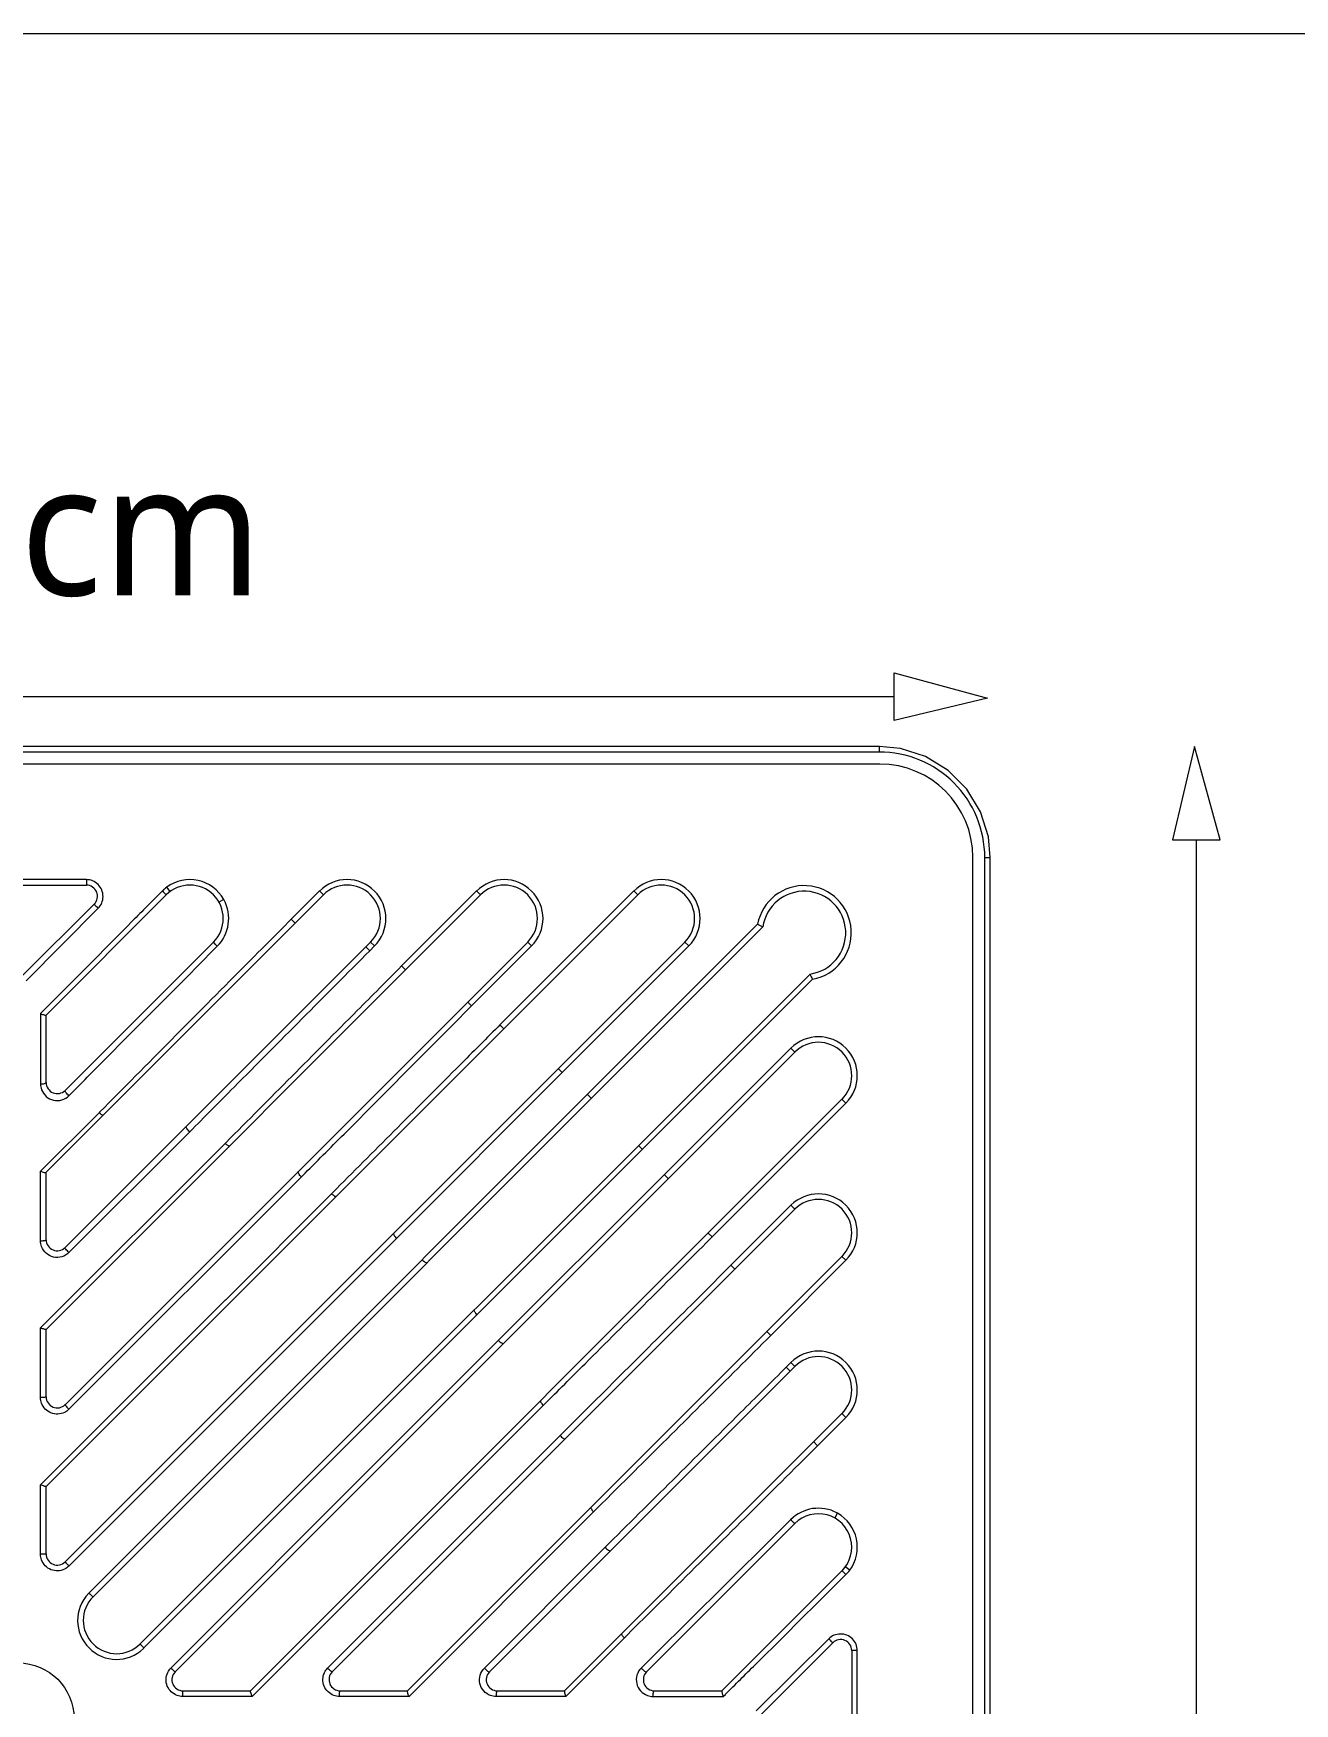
# Model space of a CAD drawing. Header units: millimetres. Extents: x 4267 to 8467, y 166 to 3136.
# Drawn here: x 7775.6 to 7967.4, y 2143 to 2396.8 of the extents above; entities that cross this region are included whole.
import ezdxf

# ---------------------------------------------------------------- set-up
doc = ezdxf.new("R2010")
doc.units = ezdxf.units.MM
doc.styles.add('微軟正黑體', font='Microsoft JhengHei.ttf')

msp = doc.modelspace()

# ---------------------------------------------------------------- linework, layer by layer
at = {"lineweight": 5}
for p, q in [((6058.11, 2396.82, 163.19), (8279.75, 2396.82, 163.19)), ((7639.81, 2296.01, -163.19), (7906.5, 2296.01, -163.19)), ((7952.42, 2274.23, -163.19), (7952.42, 2007.12, -163.19))]:
    msp.add_line(p, q, dxfattribs=at)
at = {"linetype": 'Continuous', "lineweight": 5}
for p, q in [((7904.25, 2288.43, -163.19), (7642.48, 2288.43, -163.19)), ((7904.25, 2287.58, -163.19), (7642.48, 2287.58, -163.19)), ((7904.25, 2287.58, -163.19), (7904.25, 2288.43, -163.19)), ((7907.46, 2288.12, -163.19), (7904.25, 2288.43, -163.19)), ((7911.28, 2286.89, -163.19), (7907.46, 2288.12, -163.19)), ((7904.28, 2285.77, -163.19), (7642.44, 2285.77, -163.19)), ((7914.71, 2284.8, -163.19), (7911.28, 2286.89, -163.19)), ((7917.54, 2281.95, -163.19), (7914.71, 2284.8, -163.19)), ((7919.62, 2278.51, -163.19), (7917.54, 2281.95, -163.19)), ((7920.82, 2274.7, -163.19), (7919.62, 2278.51, -163.19)), ((7921.11, 2271.56, -163.19), (7920.82, 2274.7, -163.19)), ((7918.45, 2009.75, -163.19), (7918.45, 2271.6, -163.19)), ((7920.27, 2271.56, -163.19), (7921.11, 2271.56, -163.19)), ((7920.27, 2009.79, -163.19), (7920.27, 2271.56, -163.19)), ((7921.11, 2009.79, -163.19), (7921.11, 2271.56, -163.19)), ((7783.69, 2268.2, -163.19), (7763.03, 2268.2, -163.19)), ((7763.03, 2267.36, -163.19), (7783.7, 2267.36, -163.19)), ((7783.69, 2268.2, -163.19), (7783.7, 2267.36, -163.19)), ((7796.42, 2266.37, -163.19), (7795.92, 2267.05, -163.19)), ((7777.57, 2223.71, -163.19), (7819.73, 2265.88, -163.19)), ((7795.84, 2265.88, -163.19), (7777.58, 2247.62, -163.19)), ((7777.58, 2199.83, -163.19), (7843.62, 2265.88, -163.19)), ((7777.58, 2175.95, -163.19), (7867.51, 2265.88, -163.19)), ((7804.58, 2265.2, -163.19), (7803.84, 2264.78, -163.19)), ((7814.83, 2262.17, -163.19), (7819.13, 2266.47, -163.19)), ((7819.73, 2265.88, -163.19), (7819.13, 2266.47, -163.19)), ((7831.62, 2255.07, -163.19), (7843.02, 2266.47, -163.19)), ((7843.62, 2265.88, -163.19), (7843.02, 2266.47, -163.19)), ((7846.57, 2246.13, -163.19), (7866.91, 2266.47, -163.19)), ((7867.51, 2265.88, -163.19), (7866.91, 2266.47, -163.19)), ((7784.89, 2264.48, -163.19), (7773.96, 2253.55, -163.19)), ((7774.55, 2252.84, -163.19), (7785.48, 2263.85, -163.19)), ((7815.43, 2261.57, -163.19), (7814.83, 2262.17, -163.19)), ((7784.09, 2159.75, -163.19), (7885.74, 2261.42, -163.19)), ((7784.71, 2159.19, -163.19), (7886.53, 2261.01, -163.19)), ((7803.01, 2258.71, -163.19), (7780.47, 2236.17, -163.19)), ((7780.47, 2212.28, -163.19), (7826.9, 2258.71, -163.19)), ((7780.47, 2188.39, -163.19), (7850.79, 2258.71, -163.19)), ((7780.47, 2164.5, -163.19), (7874.67, 2258.71, -163.19)), ((7826.79, 2257.4, -163.19), (7826.19, 2258, -163.19)), ((7827.5, 2258.11, -163.19), (7826.79, 2257.4, -163.19)), ((7826.9, 2258.71, -163.19), (7827.5, 2258.11, -163.19)), ((7851.38, 2258.11, -163.19), (7842.26, 2248.99, -163.19)), ((7851.38, 2258.11, -163.19), (7850.79, 2258.71, -163.19)), ((7875.27, 2258.11, -163.19), (7856.04, 2238.88, -163.19)), ((7875.27, 2258.11, -163.19), (7874.67, 2258.71, -163.19)), ((7832.22, 2254.47, -163.19), (7831.62, 2255.07, -163.19)), ((7791.87, 2152.02, -163.19), (7893.7, 2253.84, -163.19)), ((7792.44, 2151.41, -163.19), (7894.1, 2253.05, -163.19)), ((7842.26, 2248.99, -163.19), (7841.67, 2249.59, -163.19)), ((7776.74, 2247.83, -163.19), (7776.73, 2237.15, -163.19)), ((7777.05, 2248.14, -163.19), (7776.74, 2247.83, -163.19)), ((7777.58, 2237.36, -163.19), (7777.58, 2247.62, -163.19)), ((7846.57, 2246.13, -163.19), (7846.28, 2245.84, -163.19)), ((7847.16, 2245.53, -163.19), (7846.57, 2246.13, -163.19)), ((7891.4, 2241.99, -163.19), (7797.19, 2147.78, -163.19)), ((7890.8, 2242.58, -163.19), (7870.17, 2221.96, -163.19)), ((7890.8, 2242.58, -163.19), (7891.4, 2241.99, -163.19)), ((7856.04, 2238.88, -163.19), (7855.44, 2239.48, -163.19)), ((7830.85, 2213.65, -163.19), (7856.04, 2238.88, -163.19)), ((7808.64, 2144.9, -163.19), (7898.56, 2234.82, -163.19)), ((7860.46, 2234.94, -163.19), (7859.86, 2235.53, -163.19)), ((7899.16, 2234.22, -163.19), (7878.82, 2213.88, -163.19)), ((7899.16, 2234.22, -163.19), (7898.56, 2234.82, -163.19)), ((7776.73, 2223.87, -163.19), (7785.63, 2232.76, -163.19)), ((7785.75, 2232.89, -163.19), (7785.63, 2232.76, -163.19)), ((7799.4, 2229.85, -163.19), (7781.05, 2211.51, -163.19)), ((7776.73, 2200.05, -163.19), (7804.94, 2228.25, -163.19)), ((7868.22, 2227.17, -163.19), (7867.62, 2227.77, -163.19)), ((7776.73, 2213.3, -163.19), (7776.73, 2223.87, -163.19)), ((7777.58, 2213.47, -163.19), (7777.58, 2223.73, -163.19)), ((7816.54, 2223.17, -163.19), (7781.05, 2187.69, -163.19)), ((7870.17, 2221.96, -163.19), (7846.5, 2198.33, -163.19)), ((7872.16, 2222.76, -163.19), (7871.57, 2223.35, -163.19)), ((7804.82, 2204.3, -163.19), (7821.13, 2220.61, -163.19)), ((7821.13, 2220.61, -163.19), (7820.97, 2220.45, -163.19)), ((7891.4, 2218.1, -163.19), (7821.08, 2147.78, -163.19)), ((7881.68, 2209.58, -163.19), (7890.8, 2218.7, -163.19)), ((7890.8, 2218.7, -163.19), (7891.4, 2218.1, -163.19)), ((7878.82, 2213.88, -163.19), (7878.22, 2214.48, -163.19)), ((7878.53, 2213.59, -163.19), (7878.82, 2213.88, -163.19)), ((7830.85, 2213.65, -163.19), (7812.86, 2195.66, -163.19)), ((7832.52, 2144.89, -163.19), (7898.56, 2210.93, -163.19)), ((7882.27, 2208.98, -163.19), (7881.68, 2209.58, -163.19)), ((7899.16, 2210.34, -163.19), (7887.76, 2198.93, -163.19)), ((7899.16, 2210.34, -163.19), (7898.56, 2210.93, -163.19)), ((7777.02, 2176.52, -163.19), (7804.83, 2204.31, -163.19)), ((7776.73, 2189.47, -163.19), (7776.73, 2200.05, -163.19)), ((7777.58, 2189.59, -163.19), (7777.58, 2199.84, -163.19)), ((7887.76, 2198.93, -163.19), (7887.16, 2199.53, -163.19)), ((7846.5, 2198.33, -163.19), (7828.36, 2180.19, -163.19)), ((7812.86, 2195.66, -163.19), (7781.05, 2163.86, -163.19)), ((7891.4, 2194.21, -163.19), (7844.97, 2147.78, -163.19)), ((7890.09, 2194.1, -163.19), (7890.8, 2194.81, -163.19)), ((7890.69, 2193.5, -163.19), (7890.09, 2194.1, -163.19)), ((7891.4, 2194.21, -163.19), (7890.8, 2194.81, -163.19)), ((7837, 2172.14, -163.19), (7853.3, 2188.44, -163.19)), ((7853.14, 2188.28, -163.19), (7853.3, 2188.44, -163.19)), ((7856.4, 2144.88, -163.19), (7898.56, 2187.05, -163.19)), ((7899.16, 2186.45, -163.19), (7894.85, 2182.14, -163.19)), ((7899.16, 2186.45, -163.19), (7898.56, 2187.05, -163.19)), ((7855.86, 2183.86, -163.19), (7820.37, 2148.36, -163.19)), ((7894.85, 2182.14, -163.19), (7894.26, 2182.74, -163.19)), ((7796.55, 2148.36, -163.19), (7828.36, 2180.19, -163.19)), ((7776.73, 2176.23, -163.19), (7777.02, 2176.52, -163.19)), ((7776.73, 2165.65, -163.19), (7776.73, 2176.23, -163.19)), ((7777.58, 2165.7, -163.19), (7777.58, 2175.95, -163.19)), ((7837, 2172.14, -163.19), (7809.2, 2144.34, -163.19)), ((7832.74, 2144.05, -163.19), (7860.93, 2172.25, -163.19)), ((7897.47, 2171.15, -163.19), (7897.88, 2171.89, -163.19)), ((7891.4, 2170.32, -163.19), (7868.85, 2147.78, -163.19)), ((7844.2, 2148.36, -163.19), (7862.54, 2166.71, -163.19)), ((7898.56, 2163.16, -163.19), (7880.3, 2144.9, -163.19)), ((7899.74, 2163.23, -163.19), (7899.06, 2163.73, -163.19)), ((7856.56, 2144.05, -163.19), (7865.58, 2153.07, -163.19)), ((7865.45, 2152.94, -163.19), (7865.58, 2153.07, -163.19)), ((7896.54, 2152.8, -163.19), (7885.53, 2141.87, -163.19)), ((7897.16, 2152.2, -163.19), (7886.23, 2141.27, -163.19)), ((7900.89, 2151.01, -163.19), (7900.05, 2151.01, -163.19)), ((7900.05, 2151.01, -163.19), (7900.05, 2130.34, -163.19)), ((7900.89, 2130.34, -163.19), (7900.89, 2151.01, -163.19)), ((7808.91, 2144.05, -163.19), (7798.34, 2144.05, -163.19)), ((7798.38, 2144.9, -163.19), (7808.64, 2144.9, -163.19)), ((7809.2, 2144.34, -163.19), (7808.91, 2144.05, -163.19)), ((7832.74, 2144.05, -163.19), (7822.16, 2144.05, -163.19)), ((7822.27, 2144.9, -163.19), (7832.53, 2144.9, -163.19)), ((7856.56, 2144.05, -163.19), (7845.98, 2144.05, -163.19)), ((7846.16, 2144.9, -163.19), (7856.41, 2144.9, -163.19)), ((7869.84, 2144.05, -163.19), (7880.51, 2144.05, -163.19)), ((7870.05, 2144.9, -163.19), (7880.3, 2144.9, -163.19)), ((7880.51, 2144.05, -163.19), (7880.83, 2144.36, -163.19))]:
    msp.add_line(p, q, dxfattribs=at)
at = {"lineweight": 5, "elevation": -163.19}
for points in [[(7920.69, 2295.76), (7906.5, 2292.38), (7906.5, 2299.65)], [(7952.17, 2288.43), (7948.78, 2274.23), (7956.06, 2274.23)]]:
    msp.add_lwpolyline(points, close=True, dxfattribs=at)
at = {"linetype": 'Continuous', "lineweight": 5}
msp.add_circle((7773.36, 2140.68, -163.19), 8.45, dxfattribs=at)
for centre, radius, start, end in [((7904.25, 2271.57, -163.19), 16.02, 359.9712, 90.0288), ((7783.7, 2265.67, -163.19), 1.69, 315, 90), ((7799.46, 2262.28, -163.19), 5.94, 126.5832, 135.1786), ((7799.43, 2262.29, -163.19), 5.07, 315, 135), ((7799.43, 2262.29, -163.19), 5.91, 29.4142, 126.3919), ((7823.32, 2262.29, -163.19), 5.91, 315, 135), ((7823.32, 2262.29, -163.19), 5.07, 315, 135), ((7847.2, 2262.29, -163.19), 5.91, 315, 135), ((7847.2, 2262.29, -163.19), 5.07, 315, 135), ((7871.09, 2262.29, -163.19), 5.91, 315, 135), ((7871.09, 2262.29, -163.19), 5.07, 315, 135), ((7892.8, 2260.11, -163.19), 7.18, 280.4397, 169.5603), ((7799.35, 2262.28, -163.19), 5.98, 315.1876, 28.0737), ((7799.44, 2262.32, -163.19), 5.89, 28.1377, 29.2197), ((7892.8, 2260.11, -163.19), 6.33, 278.1301, 171.8699), ((7906.84, 2301.57, -163.19), 45.36, 242.2791, 243.3999), ((7932.73, 2273.37, -163.19), 43.65, 206.5781, 207.7429), ((7894.98, 2238.4, -163.19), 5.91, 315, 135), ((7894.98, 2238.4, -163.19), 5.07, 315, 135), ((7779.27, 2237.36, -163.19), 1.69, 180, 315), ((7894.98, 2214.52, -163.19), 5.91, 315, 135), ((7894.98, 2214.52, -163.19), 5.07, 315, 135), ((7779.27, 2213.47, -163.19), 1.69, 180, 315), ((7894.98, 2190.63, -163.19), 5.91, 315, 135), ((7894.98, 2190.63, -163.19), 5.07, 315, 135), ((7779.27, 2189.59, -163.19), 1.69, 180, 315), ((7894.97, 2166.67, -163.19), 5.98, 61.9337, 134.812), ((7894.98, 2166.74, -163.19), 5.07, 315, 135.003), ((7895.01, 2166.76, -163.19), 5.88, 60.7772, 61.8671), ((7894.98, 2166.74, -163.19), 5.91, 323.6081, 60.5858), ((7779.27, 2165.7, -163.19), 1.69, 180, 315), ((7894.96, 2166.78, -163.19), 5.95, 314.8254, 323.4114), ((7788.27, 2155.58, -163.19), 5.9, 135.9457, 314.0582), ((7788.29, 2155.61, -163.19), 5.07, 135, 315), ((7788.25, 2155.6, -163.19), 5.87, 135.0413, 135.9247), ((7788.31, 2155.54, -163.19), 5.85, 314.1024, 314.9864), ((7898.36, 2151.01, -163.19), 1.69, 0, 135), ((7798.38, 2146.59, -163.19), 1.69, 135, 270), ((7822.27, 2146.59, -163.19), 1.69, 135, 270), ((7846.16, 2146.59, -163.19), 1.69, 135, 270), ((7870.05, 2146.59, -163.19), 1.69, 134.9951, 270), ((7869.84, 2146.64, -163.19), 2.59, 250.4574, 269.9294)]:
    msp.add_arc(centre, radius, start, end, dxfattribs=at)
msp.add_ellipse((7904.25, 2271.56, -163.19), major_axis=(10.06, 10.06), ratio=0.997265, start_param=-0.784029, end_param=0.784029, dxfattribs=at)
for points in [[(7784.65, 2268.01, -163.19), (7784.35, 2268.14, -163.19), (7784.02, 2268.2, -163.19), (7783.69, 2268.2, -163.19)], [(7785.48, 2263.85, -163.19), (7785.71, 2264.08, -163.19), (7785.9, 2264.36, -163.19), (7786.03, 2264.66, -163.19)], [(7776.73, 2237.15, -163.19), (7776.73, 2236.85, -163.19), (7776.79, 2236.55, -163.19), (7776.89, 2236.27, -163.19)], [(7776.88, 2212.44, -163.19), (7776.78, 2212.71, -163.19), (7776.74, 2213.01, -163.19), (7776.73, 2213.3, -163.19)], [(7776.88, 2188.62, -163.19), (7776.78, 2188.89, -163.19), (7776.73, 2189.19, -163.19), (7776.73, 2189.47, -163.19)], [(7781.05, 2187.69, -163.19), (7780.85, 2187.49, -163.19), (7780.62, 2187.33, -163.19), (7780.38, 2187.21, -163.19)], [(7776.88, 2164.8, -163.19), (7776.78, 2165.07, -163.19), (7776.73, 2165.36, -163.19), (7776.73, 2165.65, -163.19)], [(7781.05, 2163.86, -163.19), (7780.86, 2163.67, -163.19), (7780.63, 2163.5, -163.19), (7780.38, 2163.38, -163.19)], [(7897.34, 2153.34, -163.19), (7897.05, 2153.21, -163.19), (7896.77, 2153.03, -163.19), (7896.54, 2152.8, -163.19)], [(7900.89, 2151.01, -163.19), (7900.89, 2151.33, -163.19), (7900.82, 2151.67, -163.19), (7900.7, 2151.97, -163.19)], [(7796.07, 2147.68, -163.19), (7796.19, 2147.93, -163.19), (7796.35, 2148.17, -163.19), (7796.55, 2148.36, -163.19)], [(7819.89, 2147.69, -163.19), (7820.01, 2147.93, -163.19), (7820.18, 2148.17, -163.19), (7820.37, 2148.36, -163.19)], [(7798.34, 2144.05, -163.19), (7798.05, 2144.05, -163.19), (7797.76, 2144.1, -163.19), (7797.49, 2144.19, -163.19)], [(7822.16, 2144.05, -163.19), (7821.88, 2144.05, -163.19), (7821.59, 2144.1, -163.19), (7821.32, 2144.19, -163.19)], [(7845.98, 2144.05, -163.19), (7845.7, 2144.05, -163.19), (7845.41, 2144.1, -163.19), (7845.14, 2144.19, -163.19)]]:
    msp.add_open_spline(points, degree=3, dxfattribs=at)
for points, knots in [([(7786.03, 2264.66, -163.19), (7786.28, 2265.26, -163.19), (7786.31, 2266.73, -163.19), (7785.25, 2267.77, -163.19), (7784.65, 2268.01, -163.19)], [0, 0, 0, 0, 0.500079, 1, 1, 1, 1]), ([(7795.25, 2266.47, -163.19), (7793.72, 2264.94, -163.19), (7787.66, 2258.83, -163.19), (7781.59, 2252.72, -163.19), (7777.04, 2248.14, -163.19)], [0, 0, 0, 0, 0.250619, 1, 1, 1, 1]), ([(7795.25, 2266.47, -163.19), (7795.32, 2266.39, -163.19), (7795.46, 2266.26, -163.19), (7795.63, 2266.09, -163.19), (7795.74, 2265.98, -163.19), (7795.79, 2265.92, -163.19), (7795.82, 2265.9, -163.19), (7795.84, 2265.87, -163.19), (7795.84, 2265.88, -163.19)], [0, 0, 0, 0, 0.370707, 0.707462, 0.833721, 0.925324, 0.981129, 1, 1, 1, 1]), ([(7785.48, 2263.85, -163.19), (7785.41, 2263.92, -163.19), (7785.27, 2264.07, -163.19), (7785.09, 2264.24, -163.19), (7784.99, 2264.36, -163.19), (7784.93, 2264.42, -163.19), (7784.91, 2264.45, -163.19), (7784.89, 2264.47, -163.19), (7784.89, 2264.48, -163.19)], [0, 0, 0, 0, 0.371449, 0.709004, 0.834834, 0.925679, 0.980868, 1, 1, 1, 1]), ([(7814.83, 2262.17, -163.19), (7812.38, 2259.71, -163.19), (7802.69, 2249.96, -163.19), (7792.99, 2240.2, -163.19), (7785.75, 2232.89, -163.19)], [0, 0, 0, 0, 0.252174, 1, 1, 1, 1]), ([(7781.05, 2235.35, -163.19), (7782.91, 2237.23, -163.19), (7790.42, 2244.81, -163.19), (7797.94, 2252.38, -163.19), (7803.6, 2258.07, -163.19)], [0, 0, 0, 0, 0.247974, 1, 1, 1, 1]), ([(7799.4, 2229.85, -163.19), (7801.65, 2232.12, -163.19), (7810.77, 2241.31, -163.19), (7819.9, 2250.49, -163.19), (7826.79, 2257.4, -163.19)], [0, 0, 0, 0, 0.246596, 1, 1, 1, 1]), ([(7803.6, 2258.07, -163.19), (7803.52, 2258.14, -163.19), (7803.37, 2258.29, -163.19), (7803.21, 2258.47, -163.19), (7803.1, 2258.59, -163.19), (7803.05, 2258.65, -163.19), (7803.03, 2258.68, -163.19), (7803.01, 2258.7, -163.19), (7803.01, 2258.71, -163.19)], [0, 0, 0, 0, 0.37424, 0.711844, 0.836541, 0.926002, 0.980239, 1, 1, 1, 1]), ([(7831.62, 2255.07, -163.19), (7829.37, 2252.81, -163.19), (7820.47, 2243.88, -163.19), (7811.58, 2234.93, -163.19), (7804.94, 2228.25, -163.19)], [0, 0, 0, 0, 0.252611, 1, 1, 1, 1]), ([(7776.74, 2247.83, -163.19), (7776.83, 2247.79, -163.19), (7777.01, 2247.72, -163.19), (7777.27, 2247.64, -163.19), (7777.44, 2247.6, -163.19), (7777.56, 2247.59, -163.19), (7777.58, 2247.61, -163.19)], [0, 0, 0, 0, 0.354367, 0.664854, 0.89009, 1, 1, 1, 1]), ([(7816.54, 2223.17, -163.19), (7818.65, 2225.29, -163.19), (7827.22, 2233.9, -163.19), (7835.8, 2242.51, -163.19), (7842.26, 2248.99, -163.19)], [0, 0, 0, 0, 0.246085, 1, 1, 1, 1]), ([(7846.28, 2245.84, -163.19), (7844.17, 2243.71, -163.19), (7838.87, 2238.42, -163.19), (7830.5, 2230, -163.19), (7824.22, 2223.74, -163.19), (7821.13, 2220.61, -163.19)], [0, 0, 0, 0, 0.252912, 0.629676, 1, 1, 1, 1]), ([(7776.73, 2237.15, -163.19), (7776.94, 2237.15, -163.19), (7777.22, 2237.17, -163.19), (7777.5, 2237.26, -163.19), (7777.58, 2237.33, -163.19), (7777.58, 2237.36, -163.19)], [0, 0, 0, 0, 0.683487, 0.895207, 1, 1, 1, 1]), ([(7776.89, 2236.27, -163.19), (7777.03, 2235.89, -163.19), (7777.51, 2235.16, -163.19), (7778.68, 2234.56, -163.19), (7780, 2234.6, -163.19), (7780.75, 2235.05, -163.19), (7781.05, 2235.35, -163.19)], [0, 0, 0, 0, 0.247169, 0.498097, 0.750406, 1, 1, 1, 1]), ([(7781.05, 2235.35, -163.19), (7780.96, 2235.43, -163.19), (7780.8, 2235.59, -163.19), (7780.6, 2235.84, -163.19), (7780.48, 2236.01, -163.19), (7780.45, 2236.14, -163.19), (7780.47, 2236.17, -163.19)], [0, 0, 0, 0, 0.344483, 0.679238, 0.906414, 1, 1, 1, 1]), ([(7786.25, 2232.4, -163.19), (7786.24, 2232.38, -163.19), (7786.14, 2232.39, -163.19), (7785.93, 2232.5, -163.19), (7785.75, 2232.65, -163.19), (7785.63, 2232.76, -163.19)], [0, 0, 0, 0, 0.10779, 0.321419, 1, 1, 1, 1]), ([(7799.4, 2229.85, -163.19), (7799.23, 2230.01, -163.19), (7799.03, 2230.24, -163.19), (7798.86, 2230.51, -163.19), (7798.84, 2230.65, -163.19), (7798.86, 2230.68, -163.19)], [0, 0, 0, 0, 0.66444, 0.894409, 1, 1, 1, 1]), ([(7805.47, 2227.72, -163.19), (7805.44, 2227.7, -163.19), (7805.34, 2227.71, -163.19), (7805.11, 2227.82, -163.19), (7804.92, 2227.98, -163.19), (7804.79, 2228.1, -163.19)], [0, 0, 0, 0, 0.11404, 0.330177, 1, 1, 1, 1]), ([(7776.73, 2223.87, -163.19), (7776.91, 2223.8, -163.19), (7777.15, 2223.72, -163.19), (7777.43, 2223.68, -163.19), (7777.55, 2223.69, -163.19), (7777.57, 2223.71, -163.19)], [0, 0, 0, 0, 0.646333, 0.87254, 1, 1, 1, 1]), ([(7816.38, 2223.01, -163.19), (7816.23, 2223.16, -163.19), (7816.04, 2223.39, -163.19), (7815.88, 2223.66, -163.19), (7815.87, 2223.79, -163.19), (7815.9, 2223.82, -163.19)], [0, 0, 0, 0, 0.661589, 0.88937, 1, 1, 1, 1]), ([(7820.97, 2220.45, -163.19), (7821.11, 2220.32, -163.19), (7821.31, 2220.16, -163.19), (7821.55, 2220.04, -163.19), (7821.66, 2220.03, -163.19), (7821.69, 2220.05, -163.19)], [0, 0, 0, 0, 0.664403, 0.882735, 1, 1, 1, 1]), ([(7830.4, 2214.43, -163.19), (7830.37, 2214.41, -163.19), (7830.38, 2214.28, -163.19), (7830.52, 2214.02, -163.19), (7830.7, 2213.8, -163.19), (7830.85, 2213.65, -163.19)], [0, 0, 0, 0, 0.117018, 0.338559, 1, 1, 1, 1]), ([(7776.73, 2213.3, -163.19), (7776.93, 2213.3, -163.19), (7777.21, 2213.31, -163.19), (7777.48, 2213.38, -163.19), (7777.58, 2213.44, -163.19), (7777.58, 2213.47, -163.19)], [0, 0, 0, 0, 0.677634, 0.897004, 1, 1, 1, 1]), ([(7781.05, 2211.51, -163.19), (7780.75, 2211.21, -163.19), (7779.99, 2210.76, -163.19), (7778.68, 2210.72, -163.19), (7777.52, 2211.32, -163.19), (7777.02, 2212.05, -163.19), (7776.88, 2212.44, -163.19)], [0, 0, 0, 0, 0.249685, 0.501097, 0.751766, 1, 1, 1, 1]), ([(7781.05, 2211.51, -163.19), (7780.96, 2211.59, -163.19), (7780.81, 2211.75, -163.19), (7780.61, 2211.98, -163.19), (7780.5, 2212.14, -163.19), (7780.45, 2212.26, -163.19), (7780.47, 2212.28, -163.19)], [0, 0, 0, 0, 0.350713, 0.687045, 0.913105, 1, 1, 1, 1]), ([(7853.3, 2188.44, -163.19), (7855.37, 2190.49, -163.19), (7860.59, 2195.71, -163.19), (7869.01, 2204.08, -163.19), (7875.33, 2210.43, -163.19), (7878.53, 2213.59, -163.19)], [0, 0, 0, 0, 0.245979, 0.621002, 1, 1, 1, 1]), ([(7834.75, 2210.4, -163.19), (7834.89, 2210.27, -163.19), (7835.1, 2210.09, -163.19), (7835.36, 2209.96, -163.19), (7835.48, 2209.96, -163.19), (7835.5, 2209.98, -163.19)], [0, 0, 0, 0, 0.661899, 0.881929, 1, 1, 1, 1]), ([(7881.68, 2209.58, -163.19), (7879.5, 2207.41, -163.19), (7870.9, 2198.83, -163.19), (7862.29, 2190.26, -163.19), (7855.86, 2183.85, -163.19)], [0, 0, 0, 0, 0.252826, 1, 1, 1, 1]), ([(7843.09, 2202.06, -163.19), (7842.95, 2202.2, -163.19), (7842.78, 2202.41, -163.19), (7842.65, 2202.67, -163.19), (7842.64, 2202.79, -163.19), (7842.67, 2202.82, -163.19)], [0, 0, 0, 0, 0.661899, 0.881929, 1, 1, 1, 1]), ([(7777.58, 2199.83, -163.19), (7777.56, 2199.81, -163.19), (7777.44, 2199.83, -163.19), (7777.26, 2199.86, -163.19), (7777.01, 2199.94, -163.19), (7776.83, 2200.01, -163.19), (7776.73, 2200.05, -163.19)], [0, 0, 0, 0, 0.110591, 0.336072, 0.646339, 1, 1, 1, 1]), ([(7860.93, 2172.25, -163.19), (7863.14, 2174.44, -163.19), (7872.08, 2183.33, -163.19), (7881.02, 2192.23, -163.19), (7887.76, 2198.93, -163.19)], [0, 0, 0, 0, 0.246442, 1, 1, 1, 1]), ([(7846.34, 2198.16, -163.19), (7846.48, 2198.02, -163.19), (7846.7, 2197.83, -163.19), (7846.97, 2197.69, -163.19), (7847.09, 2197.69, -163.19), (7847.12, 2197.71, -163.19)], [0, 0, 0, 0, 0.661441, 0.882982, 1, 1, 1, 1]), ([(7890.09, 2194.1, -163.19), (7887.77, 2191.79, -163.19), (7878.6, 2182.66, -163.19), (7869.41, 2173.53, -163.19), (7862.54, 2166.71, -163.19)], [0, 0, 0, 0, 0.252523, 1, 1, 1, 1]), ([(7777.58, 2189.59, -163.19), (7777.58, 2189.56, -163.19), (7777.47, 2189.53, -163.19), (7777.32, 2189.5, -163.19), (7777.04, 2189.48, -163.19), (7776.84, 2189.47, -163.19), (7776.73, 2189.47, -163.19)], [0, 0, 0, 0, 0.08473, 0.299268, 0.631632, 1, 1, 1, 1]), ([(7780.38, 2187.21, -163.19), (7779.76, 2186.9, -163.19), (7778.19, 2186.83, -163.19), (7777.11, 2187.97, -163.19), (7776.88, 2188.62, -163.19)], [0, 0, 0, 0, 0.500714, 1, 1, 1, 1]), ([(7780.47, 2188.39, -163.19), (7780.45, 2188.37, -163.19), (7780.53, 2188.27, -163.19), (7780.62, 2188.13, -163.19), (7780.83, 2187.91, -163.19), (7780.97, 2187.76, -163.19), (7781.05, 2187.69, -163.19)], [0, 0, 0, 0, 0.079385, 0.306008, 0.64401, 1, 1, 1, 1]), ([(7852.74, 2189, -163.19), (7852.72, 2188.98, -163.19), (7852.72, 2188.86, -163.19), (7852.84, 2188.62, -163.19), (7853.01, 2188.42, -163.19), (7853.14, 2188.28, -163.19)], [0, 0, 0, 0, 0.117265, 0.335597, 1, 1, 1, 1]), ([(7855.7, 2183.7, -163.19), (7855.85, 2183.54, -163.19), (7856.08, 2183.35, -163.19), (7856.35, 2183.19, -163.19), (7856.48, 2183.18, -163.19), (7856.5, 2183.21, -163.19)], [0, 0, 0, 0, 0.661589, 0.88937, 1, 1, 1, 1]), ([(7865.58, 2153.07, -163.19), (7867.99, 2155.46, -163.19), (7877.76, 2165.15, -163.19), (7887.51, 2174.84, -163.19), (7894.85, 2182.14, -163.19)], [0, 0, 0, 0, 0.247179, 1, 1, 1, 1]), ([(7777.58, 2175.95, -163.19), (7777.58, 2175.94, -163.19), (7777.54, 2175.95, -163.19), (7777.45, 2175.96, -163.19), (7777.27, 2176.02, -163.19), (7777.02, 2176.11, -163.19), (7776.83, 2176.19, -163.19), (7776.73, 2176.23, -163.19)], [0, 0, 0, 0, 0.030641, 0.096141, 0.321245, 0.638304, 1, 1, 1, 1]), ([(7860.41, 2172.78, -163.19), (7860.39, 2172.76, -163.19), (7860.39, 2172.66, -163.19), (7860.51, 2172.43, -163.19), (7860.66, 2172.24, -163.19), (7860.79, 2172.1, -163.19)], [0, 0, 0, 0, 0.11124, 0.323864, 1, 1, 1, 1]), ([(7890.75, 2170.91, -163.19), (7888.85, 2169.02, -163.19), (7881.28, 2161.5, -163.19), (7873.71, 2153.98, -163.19), (7868.04, 2148.36, -163.19)], [0, 0, 0, 0, 0.251774, 1, 1, 1, 1]), ([(7891.4, 2170.32, -163.19), (7891.39, 2170.32, -163.19), (7891.37, 2170.34, -163.19), (7891.33, 2170.36, -163.19), (7891.27, 2170.41, -163.19), (7891.15, 2170.52, -163.19), (7890.98, 2170.69, -163.19), (7890.83, 2170.83, -163.19), (7890.75, 2170.91, -163.19)], [0, 0, 0, 0, 0.019761, 0.073998, 0.163459, 0.288156, 0.62576, 1, 1, 1, 1]), ([(7777.58, 2165.7, -163.19), (7777.58, 2165.69, -163.19), (7777.55, 2165.69, -163.19), (7777.51, 2165.68, -163.19), (7777.43, 2165.67, -163.19), (7777.28, 2165.66, -163.19), (7777.04, 2165.65, -163.19), (7776.84, 2165.65, -163.19), (7776.73, 2165.65, -163.19)], [0, 0, 0, 0, 0.020965, 0.076898, 0.168046, 0.29372, 0.629759, 1, 1, 1, 1]), ([(7862.54, 2166.71, -163.19), (7862.69, 2166.55, -163.19), (7862.93, 2166.34, -163.19), (7863.2, 2166.17, -163.19), (7863.34, 2166.15, -163.19), (7863.36, 2166.18, -163.19)], [0, 0, 0, 0, 0.66444, 0.894409, 1, 1, 1, 1]), ([(7780.38, 2163.38, -163.19), (7779.76, 2163.08, -163.19), (7778.19, 2163, -163.19), (7777.11, 2164.15, -163.19), (7776.88, 2164.8, -163.19)], [0, 0, 0, 0, 0.500081, 1, 1, 1, 1]), ([(7780.47, 2164.5, -163.19), (7780.46, 2164.5, -163.19), (7780.49, 2164.47, -163.19), (7780.51, 2164.44, -163.19), (7780.56, 2164.38, -163.19), (7780.67, 2164.26, -163.19), (7780.83, 2164.08, -163.19), (7780.98, 2163.94, -163.19), (7781.05, 2163.86, -163.19)], [0, 0, 0, 0, 0.020826, 0.077706, 0.170156, 0.296986, 0.633384, 1, 1, 1, 1]), ([(7899.15, 2162.56, -163.19), (7899.08, 2162.63, -163.19), (7898.94, 2162.77, -163.19), (7898.77, 2162.94, -163.19), (7898.67, 2163.05, -163.19), (7898.61, 2163.11, -163.19), (7898.59, 2163.14, -163.19), (7898.56, 2163.15, -163.19), (7898.56, 2163.16, -163.19)], [0, 0, 0, 0, 0.370543, 0.707275, 0.833579, 0.925245, 0.981105, 1, 1, 1, 1]), ([(7880.82, 2144.36, -163.19), (7882.35, 2145.87, -163.19), (7888.46, 2151.94, -163.19), (7894.57, 2158, -163.19), (7899.15, 2162.56, -163.19)], [0, 0, 0, 0, 0.249211, 1, 1, 1, 1]), ([(7784.09, 2159.75, -163.19), (7784.17, 2159.68, -163.19), (7784.31, 2159.54, -163.19), (7784.48, 2159.38, -163.19), (7784.59, 2159.28, -163.19), (7784.65, 2159.23, -163.19), (7784.68, 2159.21, -163.19), (7784.7, 2159.18, -163.19), (7784.71, 2159.19, -163.19)], [0, 0, 0, 0, 0.370293, 0.706021, 0.831969, 0.923529, 0.979676, 1, 1, 1, 1]), ([(7865.45, 2152.94, -163.19), (7865.34, 2153.06, -163.19), (7865.19, 2153.24, -163.19), (7865.08, 2153.45, -163.19), (7865.07, 2153.55, -163.19), (7865.08, 2153.57, -163.19)], [0, 0, 0, 0, 0.678581, 0.89221, 1, 1, 1, 1]), ([(7896.54, 2152.8, -163.19), (7896.61, 2152.72, -163.19), (7896.75, 2152.58, -163.19), (7896.93, 2152.41, -163.19), (7897.04, 2152.3, -163.19), (7897.1, 2152.24, -163.19), (7897.14, 2152.23, -163.19), (7897.16, 2152.2, -163.19), (7897.16, 2152.2, -163.19)], [0, 0, 0, 0, 0.367911, 0.704961, 0.831765, 0.923963, 0.980353, 1, 1, 1, 1]), ([(7900.7, 2151.97, -163.19), (7900.45, 2152.57, -163.19), (7899.42, 2153.62, -163.19), (7897.95, 2153.59, -163.19), (7897.34, 2153.34, -163.19)], [0, 0, 0, 0, 0.499919, 1, 1, 1, 1]), ([(7791.87, 2152.02, -163.19), (7791.87, 2152.02, -163.19), (7791.89, 2151.99, -163.19), (7791.91, 2151.96, -163.19), (7791.97, 2151.9, -163.19), (7792.07, 2151.79, -163.19), (7792.23, 2151.62, -163.19), (7792.37, 2151.48, -163.19), (7792.44, 2151.41, -163.19)], [0, 0, 0, 0, 0.020324, 0.076471, 0.168031, 0.293979, 0.629707, 1, 1, 1, 1]), ([(7796.55, 2148.36, -163.19), (7796.63, 2148.29, -163.19), (7796.77, 2148.15, -163.19), (7796.94, 2147.98, -163.19), (7797.06, 2147.88, -163.19), (7797.13, 2147.82, -163.19), (7797.16, 2147.8, -163.19), (7797.19, 2147.78, -163.19), (7797.19, 2147.78, -163.19)], [0, 0, 0, 0, 0.366616, 0.703014, 0.829844, 0.922294, 0.979174, 1, 1, 1, 1]), ([(7820.37, 2148.36, -163.19), (7820.45, 2148.28, -163.19), (7820.6, 2148.14, -163.19), (7820.82, 2147.94, -163.19), (7820.95, 2147.84, -163.19), (7821.06, 2147.76, -163.19), (7821.08, 2147.78, -163.19)], [0, 0, 0, 0, 0.35599, 0.693992, 0.920615, 1, 1, 1, 1]), ([(7845.14, 2144.19, -163.19), (7844.74, 2144.33, -163.19), (7844.01, 2144.82, -163.19), (7843.41, 2145.99, -163.19), (7843.45, 2147.3, -163.19), (7843.9, 2148.06, -163.19), (7844.2, 2148.36, -163.19)], [0, 0, 0, 0, 0.248214, 0.498895, 0.75031, 1, 1, 1, 1]), ([(7844.2, 2148.36, -163.19), (7844.27, 2148.28, -163.19), (7844.43, 2148.12, -163.19), (7844.67, 2147.92, -163.19), (7844.82, 2147.82, -163.19), (7844.94, 2147.76, -163.19), (7844.97, 2147.78, -163.19)], [0, 0, 0, 0, 0.34593, 0.681832, 0.91112, 1, 1, 1, 1]), ([(7868.04, 2148.36, -163.19), (7867.74, 2148.07, -163.19), (7867.28, 2147.31, -163.19), (7867.24, 2145.99, -163.19), (7867.85, 2144.82, -163.19), (7868.58, 2144.33, -163.19), (7868.97, 2144.2, -163.19)], [0, 0, 0, 0, 0.249614, 0.501932, 0.752852, 1, 1, 1, 1]), ([(7868.04, 2148.36, -163.19), (7868.12, 2148.28, -163.19), (7868.28, 2148.12, -163.19), (7868.52, 2147.92, -163.19), (7868.69, 2147.8, -163.19), (7868.83, 2147.76, -163.19), (7868.85, 2147.78, -163.19)], [0, 0, 0, 0, 0.338285, 0.672405, 0.903771, 1, 1, 1, 1]), ([(7797.49, 2144.19, -163.19), (7796.84, 2144.42, -163.19), (7795.69, 2145.5, -163.19), (7795.76, 2147.07, -163.19), (7796.07, 2147.68, -163.19)], [0, 0, 0, 0, 0.499925, 1, 1, 1, 1]), ([(7821.32, 2144.19, -163.19), (7820.67, 2144.42, -163.19), (7819.52, 2145.49, -163.19), (7819.59, 2147.07, -163.19), (7819.89, 2147.69, -163.19)], [0, 0, 0, 0, 0.499288, 1, 1, 1, 1]), ([(7798.34, 2144.05, -163.19), (7798.34, 2144.15, -163.19), (7798.34, 2144.35, -163.19), (7798.35, 2144.59, -163.19), (7798.36, 2144.75, -163.19), (7798.36, 2144.83, -163.19), (7798.37, 2144.87, -163.19), (7798.38, 2144.9, -163.19), (7798.38, 2144.9, -163.19)], [0, 0, 0, 0, 0.370236, 0.706274, 0.83195, 0.9231, 0.979035, 1, 1, 1, 1]), ([(7808.91, 2144.05, -163.19), (7808.87, 2144.15, -163.19), (7808.8, 2144.34, -163.19), (7808.71, 2144.59, -163.19), (7808.65, 2144.77, -163.19), (7808.63, 2144.86, -163.19), (7808.63, 2144.89, -163.19), (7808.64, 2144.9, -163.19)], [0, 0, 0, 0, 0.361704, 0.67877, 0.90387, 0.969363, 1, 1, 1, 1]), ([(7822.16, 2144.05, -163.19), (7822.16, 2144.15, -163.19), (7822.17, 2144.35, -163.19), (7822.19, 2144.63, -163.19), (7822.22, 2144.78, -163.19), (7822.25, 2144.9, -163.19), (7822.27, 2144.9, -163.19)], [0, 0, 0, 0, 0.368367, 0.70073, 0.915269, 1, 1, 1, 1]), ([(7832.74, 2144.05, -163.19), (7832.7, 2144.14, -163.19), (7832.63, 2144.32, -163.19), (7832.55, 2144.58, -163.19), (7832.51, 2144.75, -163.19), (7832.5, 2144.87, -163.19), (7832.52, 2144.89, -163.19)], [0, 0, 0, 0, 0.353667, 0.663941, 0.889418, 1, 1, 1, 1]), ([(7846.16, 2144.9, -163.19), (7846.13, 2144.9, -163.19), (7846.07, 2144.8, -163.19), (7846, 2144.53, -163.19), (7845.98, 2144.25, -163.19), (7845.98, 2144.05, -163.19)], [0, 0, 0, 0, 0.102996, 0.322366, 1, 1, 1, 1]), ([(7856.4, 2144.88, -163.19), (7856.38, 2144.86, -163.19), (7856.37, 2144.74, -163.19), (7856.41, 2144.47, -163.19), (7856.49, 2144.22, -163.19), (7856.56, 2144.05, -163.19)], [0, 0, 0, 0, 0.127467, 0.353678, 1, 1, 1, 1]), ([(7869.84, 2144.05, -163.19), (7869.84, 2144.25, -163.19), (7869.86, 2144.53, -163.19), (7869.94, 2144.81, -163.19), (7870.02, 2144.9, -163.19), (7870.05, 2144.9, -163.19)], [0, 0, 0, 0, 0.683484, 0.895206, 1, 1, 1, 1]), ([(7880.3, 2144.89, -163.19), (7880.27, 2144.87, -163.19), (7880.29, 2144.75, -163.19), (7880.32, 2144.58, -163.19), (7880.41, 2144.33, -163.19), (7880.47, 2144.15, -163.19), (7880.51, 2144.05, -163.19)], [0, 0, 0, 0, 0.109918, 0.335159, 0.64564, 1, 1, 1, 1])]:
    msp.add_open_spline(points, degree=3, knots=knots, dxfattribs=at)

# ---------------------------------------------------------------- texts
at = {"lineweight": 5, "insert": (7777.14, 2321.27, -163.19), "char_height": 20, "width": 300.0161, "attachment_point": 5, "style": '微軟正黑體'}
msp.add_mtext('33cm', dxfattribs=at)

doc.saveas('drawing.dxf')
